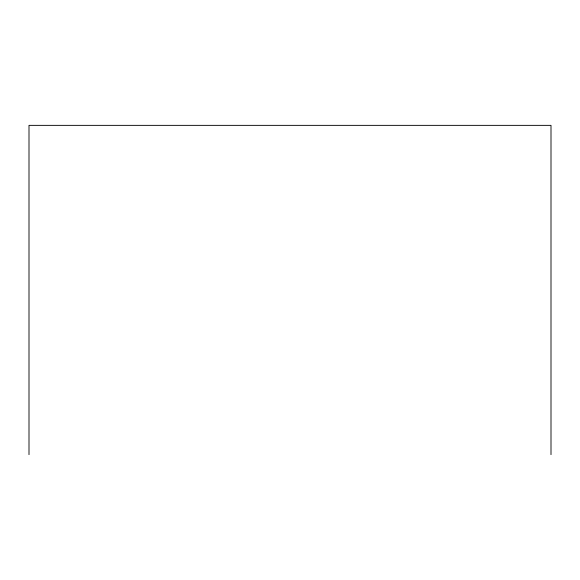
<?xml version="1.0" encoding="UTF-8"?>
<svg xmlns="http://www.w3.org/2000/svg" width="580" height="580" viewBox="0 0 580 580"><rect width="100%" height="100%" fill="white"/><g stroke="black" fill="none" stroke-linecap="round" stroke-linejoin="round"><path stroke-width="0.87" d="M551 454.64L551 125.36L29 125.36L29 454.64"/></g></svg>
